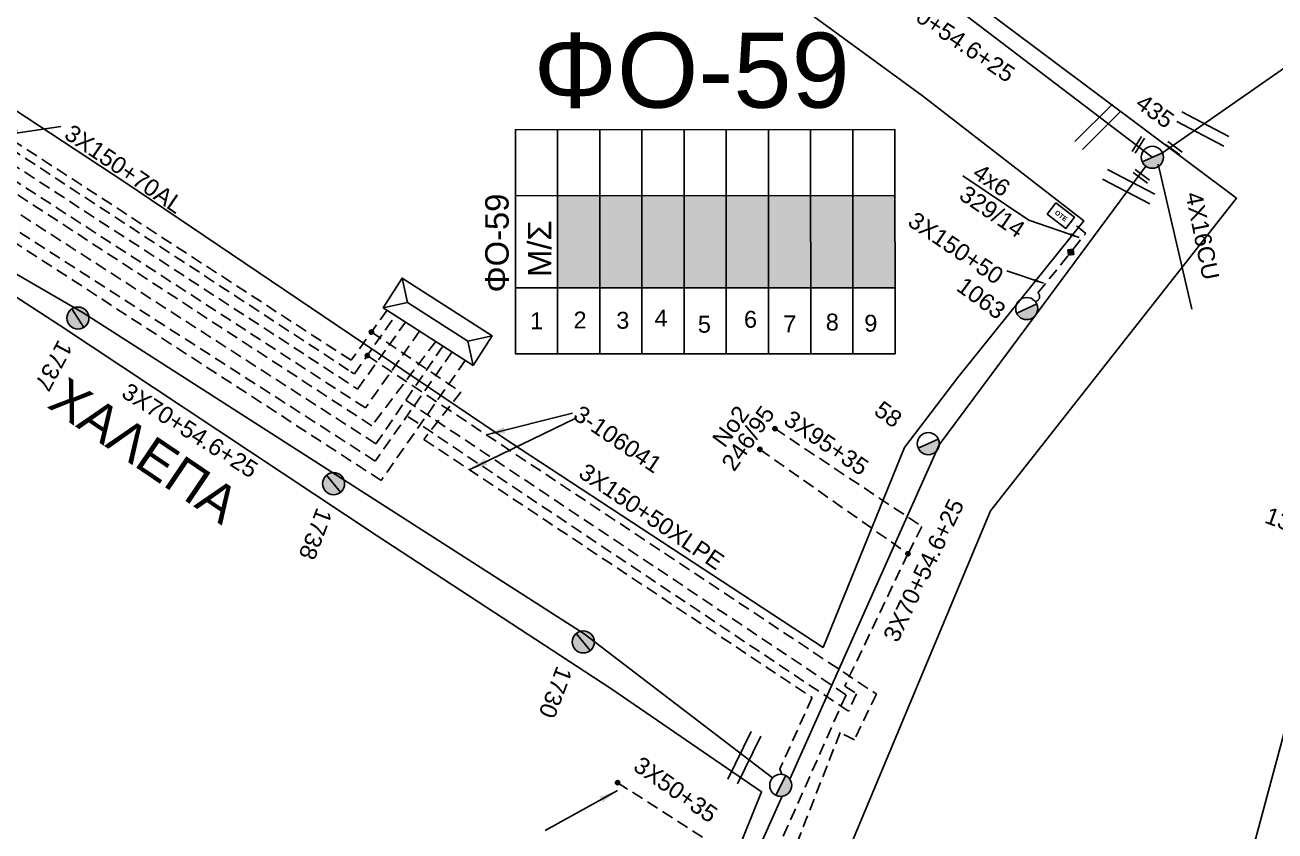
# Model space of a CAD drawing. Header units: millimetres. Extents: x 2999 to 5218, y 1863 to 2903.
# Drawn here: x 4694.2 to 4827.6, y 2710 to 2796 of the extents above; entities that cross this region are included whole.
import ezdxf
from ezdxf.enums import TextEntityAlignment as Align

# ---------------------------------------------------------------- set-up
doc = ezdxf.new("R2010")
doc.units = ezdxf.units.MM
doc.header["$LTSCALE"] = 0.5
doc.linetypes.add('DASHED', pattern=[19.05, 12.7, -6.35])
for name, color, linetype in [('Pillar OTE', 7, 'Continuous'), ('Άγνωστα', 7, 'Continuous'), ('Ασφαλειοκιβώτια Χ.Τ 9 αναχωρήσεων', 7, 'Continuous'), ('Επιγραφές - Σχήματα', 7, 'Continuous'), ('Καλώδια ΧΤ   3x150+50AL', 7, 'DASHED'), ('Καλώδια ΧΤ   3x150+70AL', 7, 'DASHED'), ('Καλώδια ΧΤ   3x95+35 CU', 7, 'DASHED'), ('Μηχανική τομή', 7, 'Continuous'), ('Στύλος Ξύλινος', 7, 'Continuous'), ('Στύλος Ξύλινος @ 1', 7, 'Continuous'), ('Στύλος ΦΜ', 7, 'Continuous'), ('Στύλος ΦΜ @ 1', 7, 'Continuous'), ('Συνδέσεις', 7, 'Continuous'), ('Συνεστραμμένα ΧΤ   3x70+54.6+25 AL', 7, 'SYN_LINE'), ('Τομή', 7, 'Continuous'), ('Υποσταθμός πόλεως', 7, 'Continuous'), ('Υπόβαθρο ΔΕΗ', 7, 'Continuous'), ('Υπόγεια καλώδια Παροχών ΧΤ   4x16CU', 7, 'DASHED'), ('Υπόγεια καλώδια Παροχών ΧΤ   4x6', 7, 'DASHED')]:
    doc.layers.add(name, color=color, linetype=linetype)
doc.styles.add('arial', font='ARIAL.TTF')
doc.styles.get("Standard").update_dxf_attribs({"font": 'ARIAL.TTF'})
doc.linetypes.add('SYN_LINE', pattern='A,0.5,-0.0001,["/\\/\\/\\/",Standard,S=0.1,R=0,X=0,Y=-0.05],-0.25', length=0.7501)
doc.dimstyles.new('ISO-25', dxfattribs={"dimtxt": 2.5, "dimasz": 2.5, "dimexe": 1.25, "dimexo": 0.625, "dimtad": 1, "dimtxsty": 'Standard', "dimcen": 2.5, "dimadec": 0, "dimazin": 0, "dimtfac": 1, "dimtmove": 0, "dimatfit": 3, "dimfxl": 1, "dimarcsym": 0})

# ---------------------------------------------------------------- blocks, each defined once
blk = doc.blocks.new('ΑΣΦΑΛΕΙΟΚΙΒΩΤΙΟ ΥΠΟΣΤΑΘΜΟΥ 9 ΑΝΑΧΩΡΗΣΕΩΝ')
at = {"layer": 'Ασφαλειοκιβώτια Χ.Τ 9 αναχωρήσεων', "ltscale": 40}
for p, q in [((-23.8, 40.36), (24.02, 40.36)), ((-9.72, 40.36), (-9.72, -40.64)), ((9.94, 40.36), (9.94, -40.64)), ((-23.8, 31.36), (24.02, 31.36)), ((-23.8, 22.36), (24.02, 22.36)), ((-23.8, 13.36), (24.02, 13.36)), ((-23.8, 4.36), (24.02, 4.36)), ((-23.8, -4.64), (24.02, -4.64)), ((-23.8, -13.64), (24.02, -13.64)), ((-23.8, -22.64), (24.02, -22.64)), ((-23.8, -31.64), (24.02, -31.64))]:
    blk.add_line(p, q, dxfattribs=at)
at = {"layer": 'Ασφαλειοκιβώτια Χ.Τ 9 αναχωρήσεων'}
blk.add_lwpolyline([(-23.8, -40.64), (24.02, -40.64), (24.02, 40.36), (-23.8, 40.36)], close=True, dxfattribs=at)
for s, p in [('1', (-18.54, 37.25)), ('2', (-18.39, 27.98)), ('3', (-18.45, 18.85)), ('4', (-17.96, 10.67)), ('5', (-19.3, 1.44)), ('6', (-18.25, -8.4)), ('7', (-19.23, -16.79)), ('8', (-18.84, -25.86)), ('9', (-19.09, -34.08))]:
    blk.add_text(s, height=3.6, rotation=270, dxfattribs=at).set_placement(p)
at = {"layer": 'Ασφαλειοκιβώτια Χ.Τ 9 αναχωρήσεων', "ltscale": 40}
for tag, height, p in [('ΟΝΟΜΑ', 5, (-0.16, 44.31)), ('ΚΕΙΜΕΝΟ 1', 2, (17.06, 35.59)), ('ΚΕΙΜΕΝΟ 2', 2, (17.06, 26.88)), ('ΚΕΙΜΕΝΟ 3', 2, (17.06, 17.69)), ('ΚΕΙΜΕΝΟ 4', 2, (17.06, 8.71)), ('ΚΕΙΜΕΝΟ 5', 2, (17.06, -0.13)), ('ΚΕΙΜΕΝΟ 6', 2, (17.06, -9.05)), ('ΚΕΙΜΕΝΟ 7', 2, (17.06, -18.13)), ('ΚΕΙΜΕΝΟ 8', 2, (17.06, -26.85)), ('ΚΕΙΜΕΝΟ 9', 2, (17.06, -35.99)), ('ΣΧ', 2, (-0.1, -42.64))]:
    blk.add_attdef(tag, text='', height=height, dxfattribs=at).set_placement(p, align=Align.MIDDLE_CENTER)
blk = doc.blocks.new('ΜΗΧΑΝΙΚΗ ΤΟΜΗ')
at = {"layer": 'Μηχανική τομή', "ltscale": 40}
for p, q in [((-1.89, 0.78), (1.89, 0.78)), ((1.89, 0), (-1.89, 0))]:
    blk.add_line(p, q, dxfattribs=at)
blk = doc.blocks.new('ΥΠΑΡΧΩΝ ΤΣΙΜΕΝΤΕΝΙΟΣ ΣΤΥΛΟΣ')
at = {"layer": 'Στύλος ΦΜ'}
blk.add_hatch(color=7, dxfattribs=at).paths.add_polyline_path([(-1.29, -2.28, 0.574793), (2.62, 0, 0.268822), (1.3, 2.27)])
at = {"layer": 'Στύλος ΦΜ', "color": 7}
blk.add_line((-1.29, -2.28), (1.3, 2.27), dxfattribs=at)
blk.add_circle((0, 0), 2.62, dxfattribs=at)
at = {"layer": 'Στύλος ΦΜ', "flags": 4}
for tag, p in [('ΑΡΙΘΜΟΣ', (-4.68, 8.05)), ('ΤΥΠΟΣ', (-4.91, 3.03))]:
    blk.add_attdef(tag, p, '', height=4, dxfattribs=at)
blk = doc.blocks.new('ΥΠΑΡΧΩΝ ΞΥΛΙΝΟΣ ΣΤΥΛΟΣ')
at = {"layer": 'Στύλος Ξύλινος'}
h = blk.add_hatch(color=7, dxfattribs=at)
h.paths.add_polyline_path([(-2.62, 0, 0.270008), (-1.29, -2.28), (1.3, 2.27, 0.576266)])
h.paths.add_polyline_path([(-1.29, -2.28, 0.574793), (2.62, 0, 0.268822), (1.3, 2.27)])
at = {"layer": 'Στύλος Ξύλινος', "color": 7}
blk.add_line((-1.29, -2.28), (1.3, 2.27), dxfattribs=at)
blk.add_circle((0, 0), 2.62, dxfattribs=at)
at = {"layer": 'Στύλος Ξύλινος', "flags": 4}
for tag, p in [('ΑΡΙΘΜΟΣ', (-4.91, 8.6)), ('ΤΥΠΟΣ', (-4.85, 3.39))]:
    blk.add_attdef(tag, p, '', height=4, dxfattribs=at)
blk = doc.blocks.new('ΤΟΜΗ')
at = {"layer": 'Τομή', "ltscale": 40}
for p, q in [((-5.68, 0), (5.68, 0)), ((5.68, -2.33), (-5.68, -2.33))]:
    blk.add_line(p, q, dxfattribs=at)
blk = doc.blocks.new('ΥΠΟΣΤΑΘΜΟΣ ΠΟΛΕΩΣ')
at = {"layer": 'Υποσταθμός πόλεως', "linetype": 'Continuous', "ltscale": 40}
blk.add_lwpolyline([(-8.57, 2.82), (8.57, 2.82), (8.57, -2.82), (-8.57, -2.82)], close=True, dxfattribs=at)
for points in [[(-5.75, 0), (-8.57, 2.82)], [(5.75, 0), (8.57, 2.82)], [(-8.57, -2.82), (-5.75, 0)], [(-5.75, 0), (5.75, 0)], [(8.57, -2.82), (5.75, 0)]]:
    blk.add_lwpolyline(points, dxfattribs=at)
at = {"layer": 'Υποσταθμός πόλεως', "linetype": 'SYN_LINE', "ltscale": 40, "flags": 1}
for tag, p in [('ΜΕΤΑΣΧΗΜΑΤΙΣΜΟΣ', (10.6, 2.39)), ('ΙΣΧΥΣ', (10.58, -0.41)), ('ΑΡΙΘΜΟΣ', (10.7, -3.13))]:
    blk.add_attdef(tag, p, '', height=1.8, dxfattribs=at)
blk = doc.blocks.new('_ΣΥΝΔΕΣΗ')
at = {"layer": 'Συνδέσεις', "linetype": 'SYN_LINE', "ltscale": 40}
blk.add_hatch(color=256, dxfattribs=at).paths.add_polyline_path([(0.5, -0.01, 1), (-0.5, -0.01, 1)])
at = {"layer": 'Συνδέσεις'}
blk.add_circle((0, -0.01), 0.5, dxfattribs=at)
blk = doc.blocks.new('TSONTA XT1')
at = {"ltscale": 40}
h = blk.add_hatch(color=256, dxfattribs=at)
h.dxf.hatch_style = 1
h.paths.add_polyline_path([(595.96, 2487.66), (597.07, 2488.77), (595.96, 2489.87), (594.85, 2488.77)])
blk.add_lwpolyline([(594.85, 2488.77), (595.96, 2489.87), (597.07, 2488.77), (595.96, 2487.66)], close=True, dxfattribs=at)
blk = doc.blocks.new('PILLAR ΟΤΕ')
at = {"layer": 'Pillar OTE', "ltscale": 40}
blk.add_lwpolyline([(-3.31, 2.02), (3.39, 2.02), (3.39, -1.99), (-3.31, -1.99)], close=True, dxfattribs=at)
at = {"layer": 'Pillar OTE', "insert": (-1.81, 0.71), "char_height": 1.3575, "width": 109.961, "attachment_point": 1}
blk.add_mtext('{\\fArial|b1|i0|c161|p34;OTE}', dxfattribs=at)

msp = doc.modelspace()

# ---------------------------------------------------------------- hatches: boundary and pattern name
at = {"layer": 'Ασφαλειοκιβώτια Χ.Τ 9 αναχωρήσεων', "ltscale": 40}
for color, points in [(2, [(4751.01, 2777.82), (4751.01, 2768), (4755.51, 2768), (4755.51, 2777.82)]), (85, [(4755.51, 2777.82), (4755.51, 2768), (4760.01, 2768), (4760.01, 2777.83)]), (173, [(4760.01, 2777.83), (4760.01, 2768), (4764.51, 2768), (4764.51, 2777.83)]), (133, [(4764.51, 2777.83), (4764.51, 2768), (4769.01, 2768), (4769.01, 2777.83)]), (30, [(4769.01, 2777.83), (4769.01, 2768), (4773.51, 2768), (4773.51, 2777.83)]), (1, [(4773.51, 2777.83), (4773.51, 2768), (4778.01, 2768), (4778.01, 2777.83)]), (27, [(4778.01, 2777.83), (4778.01, 2768), (4782.51, 2768.01), (4782.51, 2777.83)]), (151, [(4782.51, 2777.83), (4782.51, 2768.01), (4787.01, 2768.01), (4787.01, 2777.83)])]:
    msp.add_hatch(color=color, dxfattribs=at).paths.add_polyline_path(points)

# ---------------------------------------------------------------- linework, layer by layer
at = {"layer": 'Άγνωστα', "color": 2, "linetype": 'DASHED', "ltscale": 0.2}
msp.add_lwpolyline([(4731.14, 2763.28), (4740.7, 2756.87), (4736.73, 2751.82), (4778.16, 2724.28), (4774.73, 2716.66), (4774.92, 2716.08)], dxfattribs=at)
at = {"layer": 'Άγνωστα', "color": 85, "linetype": 'DASHED', "ltscale": 0.2}
msp.add_lwpolyline([(4730.7, 2760.76), (4785.02, 2724.65), (4782.69, 2719.77), (4781.15, 2720.53), (4775.08, 2705.03), (4775.88, 2703.82), (4770.43, 2692.54), (4768.2, 2693.6), (4765.72, 2689.02)], dxfattribs=at)
at = {"layer": 'Άγνωστα', "color": 151, "linetype": 'DASHED', "ltscale": 0.2}
for points in [[(4734.8, 2756), (4781.79, 2724.57), (4773.15, 2705.11)], [(4757.38, 2715.2), (4773.15, 2705.11)]]:
    msp.add_lwpolyline(points, dxfattribs=at)
at = {"layer": 'Επιγραφές - Σχήματα', "color": 2, "linetype": 'SYN_LINE', "ltscale": 20}
msp.add_line((4815.1, 2781.19), (4818.69, 2765.71), dxfattribs=at)
at = {"layer": 'Επιγραφές - Σχήματα', "ltscale": 0.2}
msp.add_lwpolyline([(4698.01, 2785.2), (4676.73, 2782.04), (4676.56, 2782.64), (4693.23, 2785.03), (4693.31, 2784.51)], dxfattribs=at)
at = {"layer": 'Καλώδια ΧΤ   3x150+50AL', "color": 2, "linetype": 'DASHED', "ltscale": 0.2}
msp.add_lwpolyline([(4801.97, 2766.55, 0.652215), (4802.27, 2767.46), (4805.52, 2771.49)], format="xyb", dxfattribs=at)
at = {"layer": 'Καλώδια ΧΤ   3x150+70AL', "color": 85, "linetype": 'DASHED', "ltscale": 0.2}
msp.add_lwpolyline([(4742.84, 2827.56), (4740.76, 2827.66), (4720.53, 2843.31), (4684.59, 2808.76), (4671.89, 2796.46), (4728.95, 2759.05), (4729.33, 2758.82), (4733.7, 2765.04)], dxfattribs=at)
at = {"layer": 'Καλώδια ΧΤ   3x150+70AL', "color": 1, "linetype": 'DASHED', "ltscale": 0.2}
msp.add_lwpolyline([(4736.28, 2763.38), (4730.51, 2755.18), (4665.94, 2797.05), (4706.57, 2836.95)], dxfattribs=at)
at = {"layer": 'Καλώδια ΧΤ   3x150+70AL', "color": 30, "linetype": 'DASHED', "ltscale": 0.2}
msp.add_lwpolyline([(4709.01, 2834.44), (4692.8, 2820.15), (4668.58, 2797), (4729.67, 2757.2), (4734.78, 2764.34)], dxfattribs=at)
at = {"layer": 'Καλώδια ΧΤ   3x150+70AL', "color": 173, "linetype": 'DASHED', "ltscale": 0.2}
msp.add_lwpolyline([(4738.01, 2762.27), (4731.18, 2753.28), (4664.2, 2796.96), (4677.67, 2810.07), (4670.74, 2817.6), (4666.12, 2813.17)], dxfattribs=at)
at = {"layer": 'Καλώδια ΧΤ   3x150+70AL', "color": 2, "linetype": 'DASHED', "ltscale": 0.2}
msp.add_lwpolyline([(4732.81, 2765.61), (4728.98, 2760.26), (4673.27, 2796.49), (4676.39, 2799.71)], dxfattribs=at)
at = {"layer": 'Καλώδια ΧΤ   3x150+70AL', "color": 151, "linetype": 'DASHED', "ltscale": 0.2}
msp.add_lwpolyline([(4738.77, 2761.78), (4731.63, 2751.36), (4665.59, 2793.91), (4629.7, 2744.42), (4629.83, 2743.29), (4613.88, 2719.95), (4606.25, 2724.83), (4599.59, 2715.95)], dxfattribs=at)
at = {"layer": 'Καλώδια ΧΤ   3x150+70AL', "color": 27, "linetype": 'DASHED', "ltscale": 0.2}
msp.add_lwpolyline([(4739.76, 2761.15), (4731.54, 2749.51), (4666.61, 2791.3), (4632.3, 2743.56)], dxfattribs=at)
at = {"layer": 'Καλώδια ΧΤ   3x150+70AL', "color": 133, "linetype": 'DASHED', "ltscale": 0.2}
msp.add_lwpolyline([(4741.16, 2760.25), (4732.18, 2747.44), (4667.19, 2789.65)], dxfattribs=at)
at = {"layer": 'Καλώδια ΧΤ   3x95+35 CU', "color": 27, "linetype": 'DASHED', "ltscale": 0.2}
for points in [[(4774.19, 2752.97), (4789.89, 2742.53), (4788.39, 2739.62), (4781.65, 2725.49), (4782.91, 2724.67), (4782.05, 2722.82), (4734.95, 2754.33)], [(4772.59, 2750.75), (4788.39, 2739.62)]]:
    msp.add_lwpolyline(points, dxfattribs=at)
at = {"layer": 'Συνεστραμμένα ΧΤ   3x70+54.6+25 AL', "color": 133, "ltscale": 20}
msp.add_lwpolyline([(4815.55, 2782.41), (4846.4, 2803.91), (4876.03, 2840.86)], dxfattribs=at)
at = {"layer": 'Συνεστραμμένα ΧΤ   3x70+54.6+25 AL', "color": 6, "ltscale": 20}
msp.add_lwpolyline([(4777.67, 2809.97), (4814.47, 2781.93)], dxfattribs=at)
at = {"layer": 'Συνεστραμμένα ΧΤ   3x70+54.6+25 AL', "color": 30, "linetype": 'SYN_LINE', "ltscale": 20}
msp.add_lwpolyline([(4773.94, 2715.69), (4753.83, 2731.08), (4700.39, 2765.33), (4665.26, 2785.66)], dxfattribs=at)
at = {"layer": 'Συνεστραμμένα ΧΤ   3x70+54.6+25 AL', "color": 2, "ltscale": 20}
for points in [[(4813.78, 2780.97), (4802.02, 2765.09), (4791.73, 2751.23), (4775.79, 2715.58)], [(4774.96, 2713.74), (4764.5, 2690.35), (4764.54, 2689.52)]]:
    msp.add_lwpolyline(points, dxfattribs=at)
at = {"layer": 'Υπόβαθρο ΔΕΗ'}
for points in [[(4762.21, 2631.94), (4768.93, 2669.2), (4769.5, 2671.07), (4771.32, 2682.26), (4797.21, 2744.19), (4823.45, 2777.55), (4763.56, 2822.41), (4730.19, 2847.62), (4774.62, 2889.24)], [(4779.34, 2729.6), (4745.97, 2751.48), (4704.82, 2779.27), (4678.62, 2796.5), (4722.1, 2839.06), (4763.33, 2807.95), (4789.96, 2788.47), (4807.17, 2775.14), (4793.71, 2758.44), (4788.03, 2750.96), (4779.34, 2729.6)], [(4751.47, 2635.42), (4654.79, 2665.2), (4600.99, 2692.65), (4646.19, 2755.63), (4666.24, 2784.55), (4697.87, 2764), (4731.74, 2741.53), (4756.69, 2725.24), (4772.77, 2714.22), (4760.58, 2683.93), (4757.13, 2663.56), (4751.47, 2635.42)], [(4801.29, 2775.2), (4794.24, 2779.96)]]:
    msp.add_lwpolyline(points, dxfattribs=at)
msp.add_lwpolyline([(4762.21, 2631.94), (4799.72, 2620.49), (4800.79, 2620.32), (4811.71, 2659.36), (4822.04, 2696.33), (4836.9, 2751.62), (4850.22, 2741.34), (4862.71, 2732.77, 0.11908), (4870.71, 2729.72), (4888.66, 2738.77), (4915.74, 2752.18), (4948.22, 2768.7), (4923.88, 2820.99), (4913.74, 2841.21, 0.097629), (4889.52, 2872.45), (4884.09, 2875.89), (4873.75, 2880.46), (4860.38, 2887.48)], format="xyb", dxfattribs=at)
at = {"layer": 'Υπόγεια καλώδια Παροχών ΧΤ   4x6', "color": 2, "linetype": 'DASHED', "ltscale": 0.2}
msp.add_lwpolyline([(4806.02, 2772.12), (4807.37, 2773.8), (4805.81, 2775.06)], dxfattribs=at)

# ---------------------------------------------------------------- block references
at = {"layer": 'Pillar OTE', "xscale": 0.375, "yscale": 0.375, "zscale": 0.375, "rotation": 322.5518616594492}
msp.add_blockref('PILLAR ΟΤΕ', (4804.69, 2775.7), dxfattribs=at)
at = {"layer": 'Ασφαλειοκιβώτια Χ.Τ 9 αναχωρήσεων', "xscale": 0.4999999999999999, "yscale": 0.4999999999999999, "zscale": 0.4999999999999999, "rotation": 90.01716288361652}
msp.add_blockref('ΑΣΦΑΛΕΙΟΚΙΒΩΤΙΟ ΥΠΟΣΤΑΘΜΟΥ 9 ΑΝΑΧΩΡΗΣΕΩΝ', (4766.69, 2772.86), dxfattribs=at).add_auto_attribs({'ΟΝΟΜΑ': 'ΦΟ-59'})
at = {"layer": 'Μηχανική τομή'}
for p, xscale, yscale, zscale, rotation in [((4812.81, 2783.36), 0.5000000000001988, 0.5000000000001988, 0.5000000000001988, 238.0289463807884), ((4816.65, 2782.74), 0.4999999999999994, 0.4999999999999994, 0.4999999999999994, 323.4536695641671), ((4813.18, 2779.74), 0.4999999999999994, 0.4999999999999994, 0.4999999999999994, 323.4536695641671)]:
    msp.add_blockref('ΜΗΧΑΝΙΚΗ ΤΟΜΗ', p, dxfattribs=dict(at, xscale=xscale, yscale=yscale, zscale=zscale, rotation=rotation))
at = {"layer": 'Στύλος Ξύλινος @ 1', "ltscale": 40}
ref = msp.add_blockref('ΥΠΑΡΧΩΝ ΞΥΛΙΝΟΣ ΣΤΥΛΟΣ', (4699.82, 2764.77), dxfattribs=dict(at, xscale=0.449999999999818, yscale=0.449999999999818, zscale=0.449999999999818, rotation=241.8282513790117))
ref.add_attrib('ΤΥΠΟΣ', '1737', (4697.76, 2762.56), dxfattribs={"layer": 'Στύλος Ξύλινος', "height": 1.8, "rotation": 241.8283, "flags": 4})
ref = msp.add_blockref('ΥΠΑΡΧΩΝ ΞΥΛΙΝΟΣ ΣΤΥΛΟΣ', (4727.1, 2747.1), dxfattribs=dict(at, xscale=0.449999999999818, yscale=0.449999999999818, zscale=0.449999999999818, rotation=249.1390151230871))
ref.add_attrib('ΤΥΠΟΣ', '1738', (4725.34, 2744.65), dxfattribs={"layer": 'Στύλος Ξύλινος', "height": 1.8, "rotation": 249.139, "flags": 4})
ref = msp.add_blockref('ΥΠΑΡΧΩΝ ΞΥΛΙΝΟΣ ΣΤΥΛΟΣ', (4753.75, 2730.21), dxfattribs=dict(at, xscale=0.449999999999818, yscale=0.449999999999818, zscale=0.449999999999818, rotation=249.1390151230871))
ref.add_attrib('ΤΥΠΟΣ', '1730', (4750.95, 2727.76), dxfattribs={"layer": 'Στύλος Ξύλινος', "height": 1.8, "rotation": 249.139, "flags": 4})
at = {"layer": 'Στύλος ΦΜ @ 1', "ltscale": 40}
ref = msp.add_blockref('ΥΠΑΡΧΩΝ ΤΣΙΜΕΝΤΕΝΙΟΣ ΣΤΥΛΟΣ', (4814.47, 2781.93), dxfattribs=dict(at, xscale=0.449999999999818, yscale=0.449999999999818, zscale=0.449999999999818, rotation=323.95426947728))
ref.add_attrib('ΤΥΠΟΣ', '435', (4812.54, 2787.37), dxfattribs={"layer": 'Στύλος ΦΜ', "height": 1.8, "rotation": 323.9543, "flags": 4})
ref = msp.add_blockref('ΥΠΑΡΧΩΝ ΤΣΙΜΕΝΤΕΝΙΟΣ ΣΤΥΛΟΣ', (4801.07, 2765.79), dxfattribs=dict(at, xscale=0.449999999999818, yscale=0.449999999999818, zscale=0.449999999999818, rotation=323.95426947728))
ref.add_attrib('ΤΥΠΟΣ', '1063', (4793.43, 2767.82), dxfattribs={"layer": 'Στύλος ΦΜ', "height": 1.8, "rotation": 323.9543, "flags": 4})
ref = msp.add_blockref('ΥΠΑΡΧΩΝ ΤΣΙΜΕΝΤΕΝΙΟΣ ΣΤΥΛΟΣ', (4790.56, 2751.37), dxfattribs=dict(at, xscale=0.449999999999818, yscale=0.449999999999818, zscale=0.449999999999818, rotation=323.95426947728))
ref.add_attrib('ΤΥΠΟΣ', '58', (4784.64, 2754.6), dxfattribs={"layer": 'Στύλος ΦΜ', "height": 1.8, "rotation": 323.9543, "flags": 4})
ref = msp.add_blockref('ΥΠΑΡΧΩΝ ΤΣΙΜΕΝΤΕΝΙΟΣ ΣΤΥΛΟΣ', (4835.32, 2739.89), dxfattribs=dict(at, xscale=0.449999999999818, yscale=0.449999999999818, zscale=0.449999999999818, rotation=339.9187535367751))
ref.add_attrib('ΤΥΠΟΣ', '1370', (4826.33, 2742.97), dxfattribs={"layer": 'Στύλος ΦΜ', "height": 1.8, "rotation": 339.9188, "flags": 4})
at = {"layer": 'Στύλος ΦΜ @ 1', "ltscale": 40, "xscale": 0.449999999999818, "yscale": 0.449999999999818, "zscale": 0.449999999999818, "rotation": 2.401382049397705}
msp.add_blockref('ΥΠΑΡΧΩΝ ΤΣΙΜΕΝΤΕΝΙΟΣ ΣΤΥΛΟΣ', (4774.82, 2714.91), dxfattribs=at)
at = {"layer": 'Συνδέσεις', "xscale": 0.3648424354857524, "yscale": 0.3648424354857524, "zscale": 0.3648424354857524, "rotation": 321.4529103325723}
msp.add_blockref('TSONTA XT1', (4069.89, 2197.15), dxfattribs=at)
at = {"layer": 'Συνδέσεις', "xscale": 0.4500000000002728, "yscale": 0.4500000000002728, "zscale": 0.4500000000002728}
for p in [(4731.14, 2763.28), (4730.7, 2760.77), (4774.2, 2752.97), (4772.59, 2750.76), (4788.39, 2739.62), (4757.41, 2715.2)]:
    msp.add_blockref('_ΣΥΝΔΕΣΗ', p, dxfattribs=at)
at = {"layer": 'Τομή'}
for p, xscale, yscale, zscale, rotation in [((4808.2, 2785.6), 0.5, 0.5, 0.5, 44.83447509503917), ((4820.13, 2785.47), 0.5, 0.5, 0.5, 332.4826279330928), ((4812.22, 2779.32), 0.5, 0.5, 0.5, 332.4826279330928), ((4770.41, 2718.12), 0.5000000000001383, 0.5000000000001383, 0.5000000000001383, 63.8408498383892)]:
    msp.add_blockref('ΤΟΜΗ', p, dxfattribs=dict(at, xscale=xscale, yscale=yscale, zscale=zscale, rotation=rotation))
at = {"layer": 'Υποσταθμός πόλεως', "xscale": 0.6663890933560577, "yscale": 0.6663890933560577, "zscale": 0.6663890933560577, "rotation": 147.3163883385239}
msp.add_blockref('ΥΠΟΣΤΑΘΜΟΣ ΠΟΛΕΩΣ', (4738.21, 2764.37), dxfattribs=at)

# ---------------------------------------------------------------- texts
at = {"layer": 'Άγνωστα', "ltscale": 40, "char_height": 1.8, "width": 17.1868, "attachment_point": 1, "style": 'arial'}
for s, insert, rotation in [('3X150+50XLPE', (4754.12, 2749.39), 325.7894), ('3X70+54.6+25', (4785.67, 2730.82), 64.3147), ('3X50+35', (4759.98, 2718.11), 324.9174)]:
    msp.add_mtext(s, dxfattribs=dict(at, insert=insert, rotation=rotation))
at = {"layer": 'Επιγραφές - Σχήματα', "ltscale": 40, "insert": (4748.43, 2795.22), "char_height": 8, "width": 17.8089, "attachment_point": 1, "style": 'arial'}
msp.add_mtext('ΦO-59', dxfattribs=at)
at = {"layer": 'Επιγραφές - Σχήματα', "attachment_point": 1}
for s, insert, char_height, width, rotation in [('Μ/Σ', (4747.84, 2769.16), 2.5, 6.7061, 90.0172), ('ΧΑΛΕΠΑ', (4698.65, 2758.63), 4, 15.1545, 325.9312)]:
    msp.add_mtext(s, dxfattribs=dict(at, insert=insert, char_height=char_height, width=width, rotation=rotation))
at = {"layer": 'Επιγραφές - Σχήματα', "ltscale": 40, "char_height": 1.8, "width": 17.1868, "attachment_point": 1, "style": 'arial'}
for s, insert, rotation in [('3-106041', (4753.55, 2755.58), 325.7894), ('Νο2', (4767.38, 2751.9), 53.59), ('246/95', (4768.37, 2749.33), 54.8091)]:
    msp.add_mtext(s, dxfattribs=dict(at, insert=insert, rotation=rotation))
at = {"layer": 'Καλώδια ΧΤ   3x150+70AL', "ltscale": 0.2, "insert": (4699.24, 2785.55), "char_height": 1.8, "width": 17.1868, "attachment_point": 1, "rotation": 325.6798, "style": 'arial'}
msp.add_mtext('3X150+70AL', dxfattribs=at)
at = {"layer": 'Καλώδια ΧΤ   3x95+35 CU', "ltscale": 40, "char_height": 1.8, "width": 17.1868, "attachment_point": 1, "rotation": 325.7894, "style": 'arial'}
for s, insert in [('4x6', (4796.16, 2781.38)), ('329/14', (4794.72, 2779.05)), ('3X150+50', (4789.25, 2776.24)), ('3X95+35', (4776.01, 2755.05))]:
    msp.add_mtext(s, dxfattribs=dict(at, insert=insert))
at = {"layer": 'Συνεστραμμένα ΧΤ   3x70+54.6+25 AL', "ltscale": 40, "char_height": 1.8, "width": 17.1868, "attachment_point": 1, "style": 'arial'}
for insert, rotation in [((4786.37, 2800.58), 325.7894), ((4705.3, 2757.96), 327.6344)]:
    msp.add_mtext('3X70+54.6+25', dxfattribs=dict(at, insert=insert, rotation=rotation))
at = {"layer": 'Υπόγεια καλώδια Παροχών ΧΤ   4x16CU', "ltscale": 0.2, "insert": (4819.76, 2778.38), "char_height": 1.8, "width": 17.1868, "attachment_point": 1, "rotation": 281.458, "style": 'arial'}
msp.add_mtext('4X16CU', dxfattribs=at)

# ---------------------------------------------------------------- leaders
at = {"layer": 'Επιγραφές - Σχήματα', "ltscale": 40}
for points, override in [([(4806.67, 2773.37), (4801.29, 2775.2)], {"dimasz": 1, "dimtad": 0}), ([(4802.84, 2768.49), (4798.94, 2769.81)], {"dimasz": 1, "dimtad": 0}), ([(4743.4, 2752.32), (4752.59, 2754.63)], {"dimasz": 2, "dimtad": 0}), ([(4741.57, 2748.56), (4752.8, 2754)], {"dimasz": 2, "dimtad": 0})]:
    msp.add_leader(points, dimstyle='ISO-25', override=override, dxfattribs=at)
at = {"layer": 'Επιγραφές - Σχήματα', "color": 1, "ltscale": 40}
msp.add_leader([(4757.39, 2714.35), (4749.67, 2710.08)], dimstyle='ISO-25', override={"dimasz": 2, "dimtad": 0}, dxfattribs=at)

doc.saveas('drawing.dxf')
